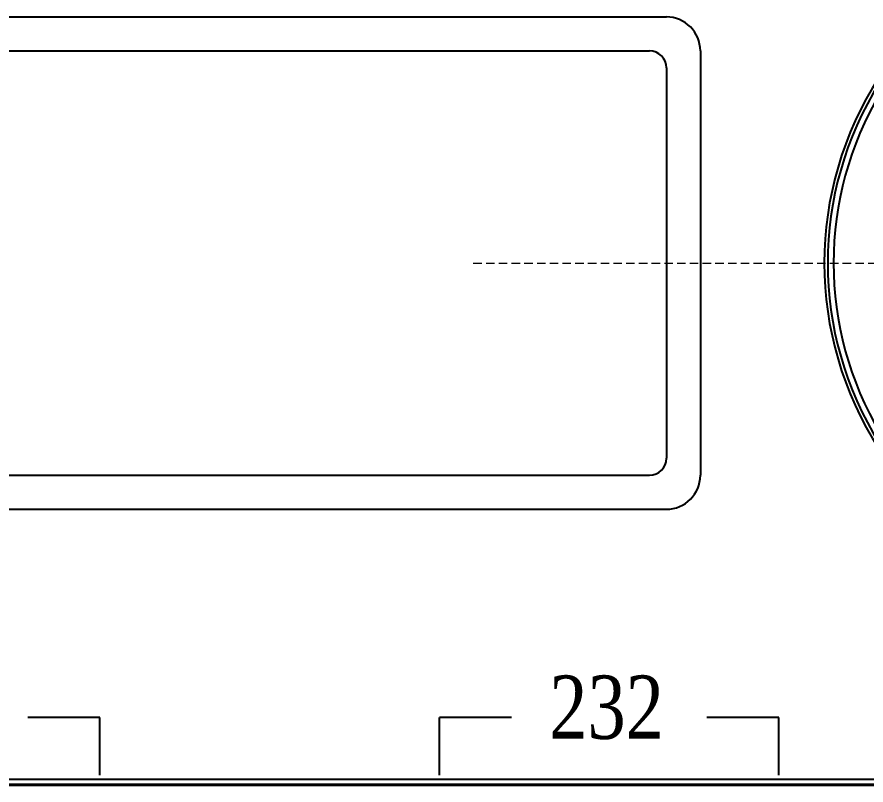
# Model space of a CAD drawing. Header units: millimetres. Extents: x 77 to 917, y 105 to 1108.
# Drawn here: x 120.54 to 145.55, y 634.82 to 657.44 of the extents above; entities that cross this region are included whole.
import ezdxf
from ezdxf.enums import TextEntityAlignment as Align

# ---------------------------------------------------------------- set-up
doc = ezdxf.new("R2010")
doc.units = ezdxf.units.MM
doc.linetypes.add('DASHED2', pattern=[0.375, 0.25, -0.125])
doc.layers.add('03___PRT_ALL_CURVES', color=7, linetype='Continuous')
doc.layers.add('40', color=4, linetype='Continuous')
doc.styles.add('SS', font='batang.ttc', dxfattribs={"width": 0.8})

msp = doc.modelspace()

# ---------------------------------------------------------------- linework, layer by layer
at = {"color": 1, "linetype": 'DASHED2', "lineweight": 5}
msp.add_line((133.982, 650.194), (173.127, 650.194), dxfattribs=at)
for p, q in [((122.979, 636.809), (120.859, 636.809)), ((135.104, 636.809), (132.984, 636.809)), ((142.979, 636.809), (140.859, 636.809))]:
    msp.add_line(p, q)
at = {"color": 7, "linetype": 'Continuous'}
for p, q in [((122.979, 635.111), (122.979, 636.809)), ((132.984, 635.111), (132.984, 636.809)), ((142.979, 635.111), (142.979, 636.809)), ((93.457, 634.82), (167.506, 634.82)), ((93.481, 634.844), (167.482, 634.844)), ((93.632, 634.994), (167.332, 634.994))]:
    msp.add_line(p, q, dxfattribs=at)
for radius, start, end in [(10.1, 147.1532, 212.8468), (10, 147.9075, 212.0925), (9.827, 149.2614, 210.7386)]:
    msp.add_arc((154.417, 650.194), radius, start, end, dxfattribs=at)
at = {"layer": '03___PRT_ALL_CURVES', "color": 8}
for p, q in [((103.167, 657.444), (139.667, 657.444)), ((103.667, 656.444), (139.167, 656.444)), ((140.667, 656.444), (140.667, 643.944)), ((139.667, 655.944), (139.667, 644.444)), ((103.667, 643.944), (139.167, 643.944)), ((103.167, 642.944), (139.667, 642.944))]:
    msp.add_line(p, q, dxfattribs=at)
for centre, radius, start, end in [((139.667, 656.444), 1, 0, 90), ((139.167, 655.944), 0.5, 0, 90), ((139.167, 644.444), 0.5, 270, 0), ((139.667, 643.944), 1, 270, 0)]:
    msp.add_arc(centre, radius, start, end, dxfattribs=at)

# ---------------------------------------------------------------- texts
at = {"layer": '40', "color": 0, "style": 'SS', "width": 0.8}
msp.add_text('232', height=1.8658, dxfattribs=at).set_placement((137.906, 636.181), align=Align.CENTER)

doc.saveas('drawing.dxf')
